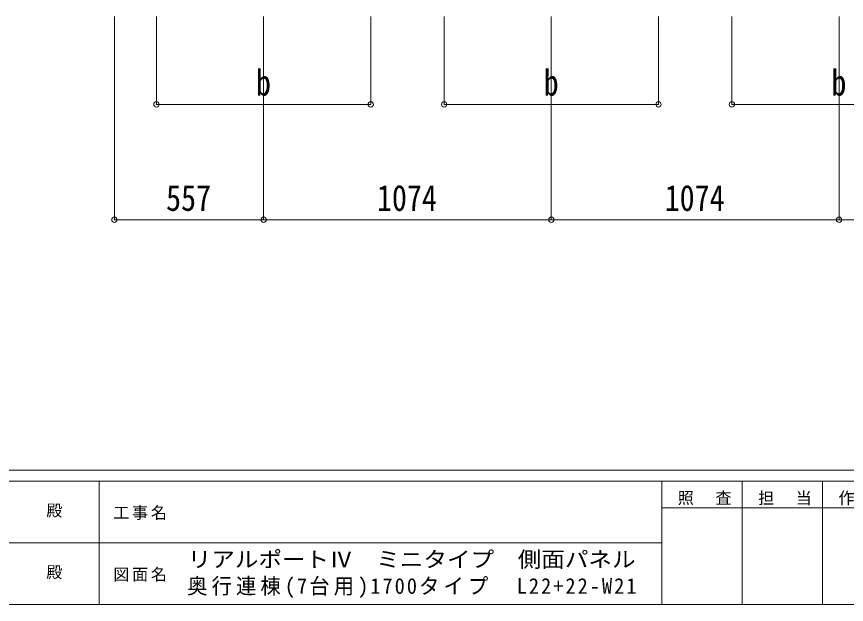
# Model space of a CAD drawing. Units: millimetres at full size. Extents: x -5590 to 5652, y -3902 to 3858.
# Drawn here: x -576 to 2521, y -3902 to -1710 of the extents above; entities that cross this region are included whole.
import ezdxf
from ezdxf.enums import TextEntityAlignment as Align

# ---------------------------------------------------------------- set-up
doc = ezdxf.new("R2010")
doc.units = ezdxf.units.MM
doc.header["$LTSCALE"] = 20
doc.header["$PDMODE"] = 32
doc.header["$PDSIZE"] = 20
doc.layers.add('0-A_寸法', color=6, linetype='Continuous', lineweight=9)
doc.layers.add('F-0_240', color=7, linetype='Continuous', lineweight=9)
doc.styles.add('ＭＳ ゴシック', font='')
doc.styles.get('ＭＳ ゴシック').set_extended_font_data('MS Gothic')

msp = doc.modelspace()

# ---------------------------------------------------------------- linework, layer by layer
at = {"layer": '0-A_寸法'}
for p, q in [((-211.07, -2467.12), (-211.07, -1709.52)), ((-54.07, -2036.98), (-54.07, -1709.52)), ((345.93, -2467.12), (345.93, -1709.52)), ((745.93, -2036.98), (745.93, -1709.52)), ((1019.93, -2036.98), (1019.93, -1709.52)), ((1419.93, -2467.12), (1419.93, -1709.52)), ((1819.93, -2036.98), (1819.93, -1709.52)), ((2093.93, -2036.98), (2093.93, -1709.52)), ((2493.93, -2467.12), (2493.93, -1709.52)), ((-54.07, -2036.98), (745.93, -2036.98)), ((1019.93, -2036.98), (1819.93, -2036.98)), ((2893.93, -2036.98), (2093.93, -2036.98)), ((-211.07, -2467.12), (345.93, -2467.12)), ((345.93, -2467.12), (1419.93, -2467.12)), ((1419.93, -2467.12), (2493.93, -2467.12)), ((3567.93, -2467.12), (2493.93, -2467.12))]:
    msp.add_line(p, q, dxfattribs=at)
for p in [(-54.07, -2036.98), (745.93, -2036.98), (1019.93, -2036.98), (1819.93, -2036.98), (2093.93, -2036.98), (-211.07, -2467.12), (345.93, -2467.12), (1419.93, -2467.12), (2493.93, -2467.12)]:
    msp.add_point(p, dxfattribs=at)
at = {"layer": 'F-0_240', "color": 5}
for p, q in [((-5590.3, -3401.77), (5369.7, -3401.77)), ((-5590.3, -3441.77), (3591.86, -3441.77)), ((-268.14, -3441.77), (-268.14, -3901.77)), ((1831.86, -3441.77), (1831.86, -3901.77)), ((2131.86, -3441.77), (2131.86, -3901.77)), ((2431.86, -3441.77), (2431.86, -3901.77)), ((1831.86, -3541.77), (3031.86, -3541.77)), ((-2268.14, -3671.77), (1831.86, -3671.77)), ((-5590.3, -3901.77), (5369.7, -3901.77))]:
    msp.add_line(p, q, dxfattribs=at)

# ---------------------------------------------------------------- texts
at = {"layer": '0-A_寸法', "color": 7, "style": 'ＭＳ ゴシック', "width": 0.85}
for s, p in [('b', (317.43, -2032.98)), ('b', (1391.43, -2032.98)), ('b', (2465.43, -2032.98)), ('557', (-18.07, -2463.12)), ('1074', (768.93, -2463.12)), ('1074', (1842.93, -2463.12))]:
    msp.add_text(s, height=96.77, dxfattribs=at).set_placement(p, align=Align.BOTTOM_LEFT)
at = {"layer": 'F-0_240', "style": 'ＭＳ ゴシック'}
for p in [(-465.28, -3586.77), (-465.28, -3816.77)]:
    msp.add_text('殿', height=43.99, dxfattribs=at).set_placement(p, align=Align.BOTTOM_LEFT)
at = {"layer": 'F-0_240', "style": 'ＭＳ ゴシック', "width": 1.1}
msp.add_text('リアルポートⅣ\u3000ミニタイプ\u3000側面パネル', height=58.65, dxfattribs=at).set_placement((62.48, -3780.7), align=Align.BOTTOM_LEFT)
at = {"layer": 'F-0_240', "attachment_point": 7, "style": 'ＭＳ ゴシック'}
for s, insert, char_height in [('\\T1.17;照\u3000査', (1891.86, -3531.77), 43.99), ('\\T1.17;担\u3000当', (2191.86, -3531.77), 43.99), ('\\T1.17;作\u3000図', (2491.86, -3531.77), 43.99), ('\\T1.17;工事名', (-215.4, -3586.77), 43.99), ('\\T1.17;図面名', (-215.4, -3816.77), 43.99), ('\\T1.2;\\W0.95;奥行連棟(7台用)1700タイプ\\~\\~L22+22-W21\\~', (60.44, -3878.03), 58.65)]:
    msp.add_mtext(s, dxfattribs=dict(at, insert=insert, char_height=char_height))

doc.saveas('drawing.dxf')
